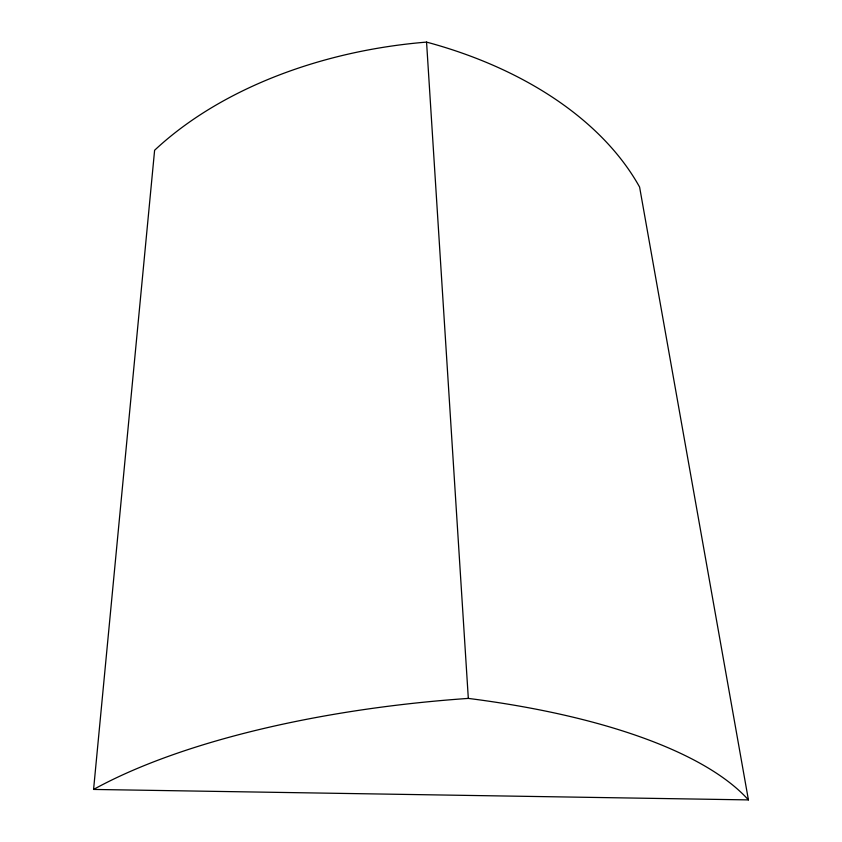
<?xml version="1.0" encoding="UTF-8"?>
<svg xmlns="http://www.w3.org/2000/svg" width="842" height="842" viewBox="0 0 842 842"><rect width="100%" height="100%" fill="white"/><g stroke="black" fill="none" stroke-linecap="round" stroke-linejoin="round"><path stroke-width="1.26" d="M93.578 789.438L154.612 150.255A364.291 235.244 -4 0 1 426.557 42.1A371.301 241.538 1.3 0 1 639.604 187.071L748.422 799.9L93.578 789.438A480.14 162.106 -3.5 0 1 468.32 698.407A492.17 168.074 -1.1 0 1 748.422 799.9M426.557 42.1L468.32 698.407"/></g></svg>
